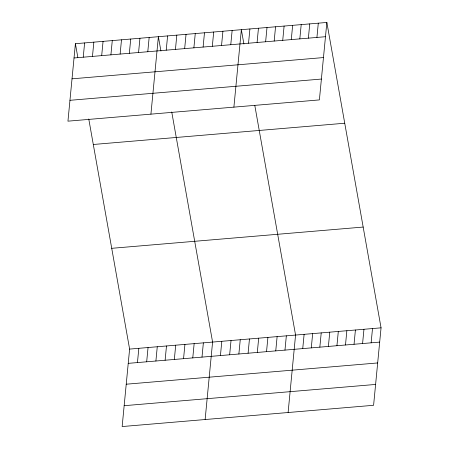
<?xml version="1.0" encoding="UTF-8"?>
<svg xmlns="http://www.w3.org/2000/svg" width="449" height="449" viewBox="0 0 449 449"><rect width="100%" height="100%" fill="white"/><g stroke="black" fill="none" stroke-linecap="round" stroke-linejoin="round"><path stroke-width="0.67" d="M75.404 43.71L67.945 121.168L319.391 99.908L326.85 22.45L75.404 43.71L77.84 57.45M83.25 57.191L84.62 42.93M92.466 56.411L93.841 42.15M101.687 55.631L103.062 41.37M110.909 54.857L112.278 40.59M120.124 54.076L121.499 39.809M129.346 53.296L130.721 39.029M138.567 52.516L139.942 38.255M147.788 51.736L149.158 37.475M150.92 114.153L158.379 36.695L160.933 51.091M88.762 118.963L129.609 349.092L122.15 426.55L373.596 405.29L381.055 327.832L326.85 22.45M166.225 50.176L167.6 35.914M137.456 362.579L138.831 348.312M175.447 49.396L176.816 35.134M146.677 361.799L148.052 347.532M184.662 48.621L186.038 34.354M155.898 361.018L157.268 346.751M193.884 47.841L195.259 33.574M165.114 360.238L166.489 345.977M203.105 47.061L204.48 32.794M174.335 359.458L175.711 345.197M212.326 46.281L213.696 32.014M183.557 358.678L184.926 344.417M221.542 45.501L222.917 31.239M192.773 357.898L194.148 343.637M230.764 44.72L232.139 30.459M201.994 357.118L203.369 342.856M233.895 107.137L241.354 29.679L243.914 44.075M205.131 419.534L212.59 342.076L171.737 111.947M248.533 43.216L249.908 28.955M220.437 355.563L221.806 341.296M257.081 42.498L258.456 28.231M229.652 354.783L231.027 340.516M265.628 41.774L267.003 27.507M238.874 354.003L240.249 339.736M274.182 41.05L275.551 26.788M248.095 353.223L249.464 338.961M282.73 40.326L284.105 26.064M257.311 352.443L258.686 338.181M291.278 39.602L292.653 25.34M266.532 351.662L267.907 337.401M299.825 38.883L301.2 24.616M275.753 350.882L277.123 336.621M308.379 38.159L309.748 23.898M284.969 350.102L286.344 335.841M316.927 37.435L318.296 23.174M288.106 412.519L295.565 335.061L254.83 105.588M302.738 348.604L304.113 334.337M311.292 347.88L312.661 333.618M319.84 347.156L321.215 332.894M328.387 346.432L329.762 332.17M336.935 345.713L338.31 331.446M345.489 344.989L346.858 330.722M354.036 344.265L355.412 330.004M362.584 343.541L363.959 329.28M371.132 342.817L372.507 328.556M74.029 57.972L325.474 36.711M72.02 78.828L323.465 57.567M69.954 100.312L321.4 79.052M93.291 144.488L344.737 123.228M111.722 248.314L363.168 227.059M129.609 349.092L381.055 327.832M128.234 363.353L379.686 342.099M126.231 384.209L377.676 362.949M124.16 405.694L375.605 384.439"/></g></svg>
